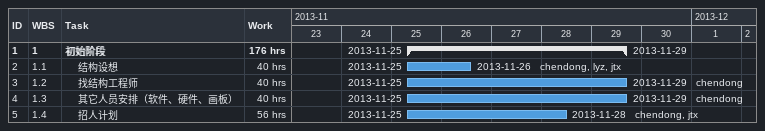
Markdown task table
| ID | WBS | Task | Start | Finish | Resources | Work (h) |
|---|---|---|---|---|---|---|
| 1 | 1 | **初始阶段** | 2013-11-25 | 2013-11-29 |  | 176 |
| 2 | 1.1 | 结构设想 | 2013-11-25 | 2013-11-26 | chendong, lyz, jtx | 40 |
| 3 | 1.2 | 找结构工程师 | 2013-11-25 | 2013-11-29 | chendong | 40 |
| 4 | 1.3 | 其它人员安排（软件、硬件、画板） | 2013-11-25 | 2013-11-29 | chendong | 40 |
| 5 | 1.4 | 招人计划 | 2013-11-25 | 2013-11-28 | chendong, jtx | 56 |
